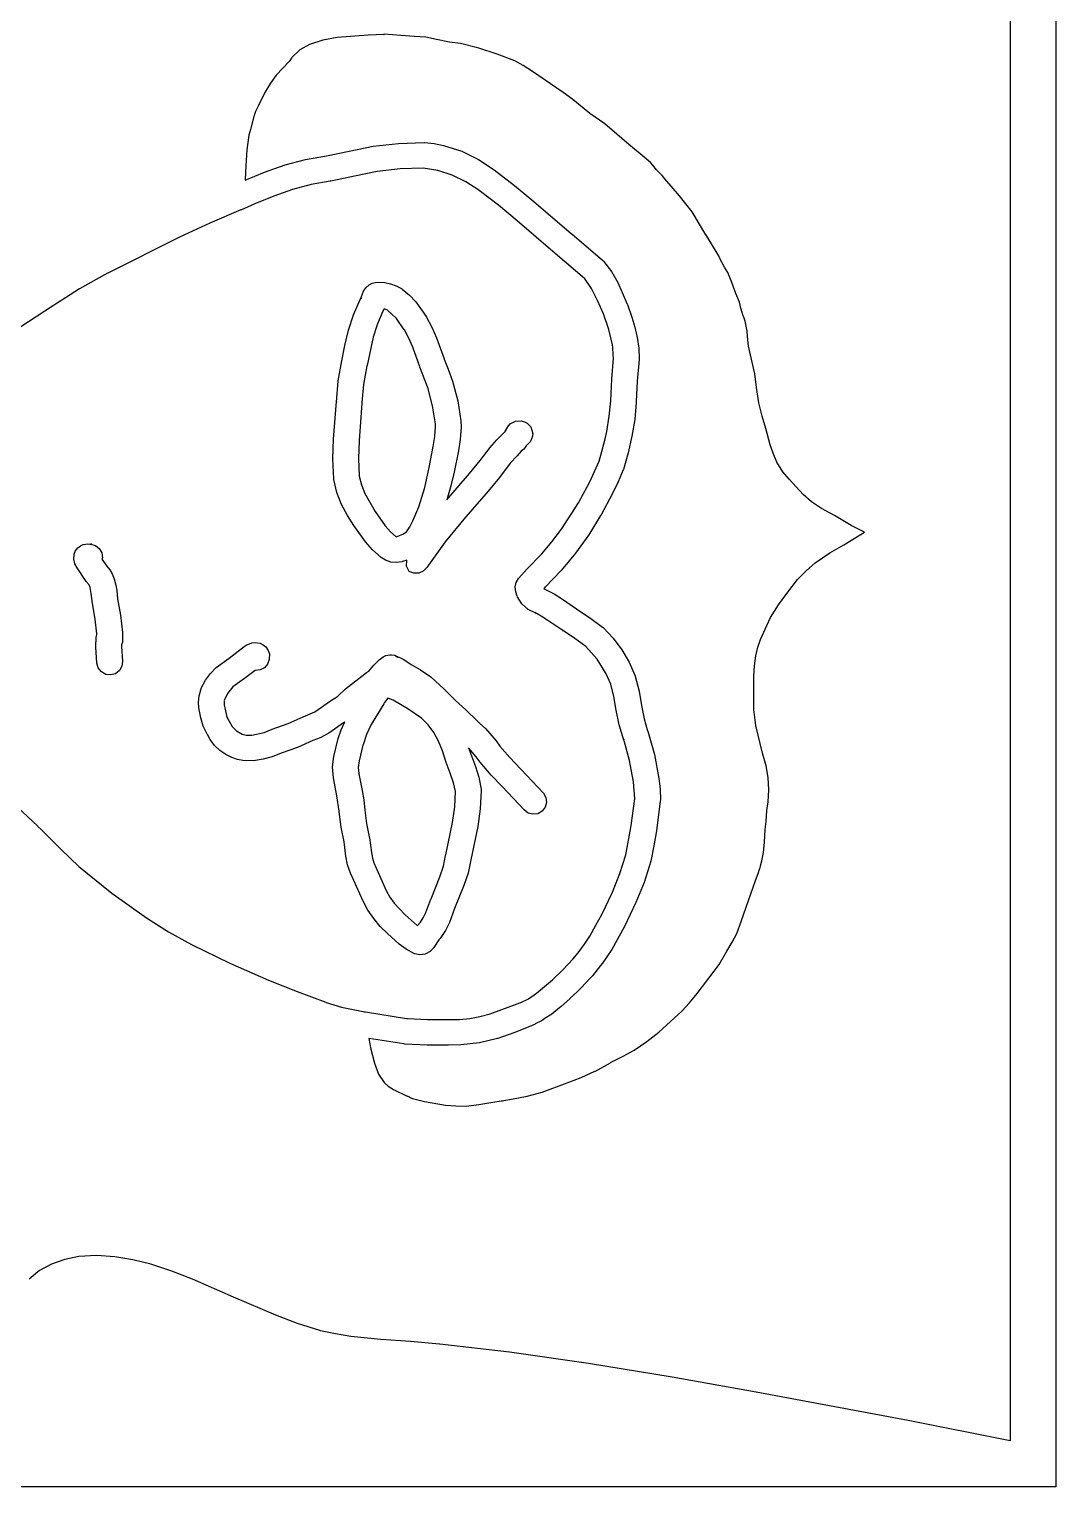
# Model space of a CAD drawing. Extents: x -67 to 553, y 0 to 8091.
# Drawn here: x 233 to 425.9, y 7613.9 to 7887.8 of the extents above; entities that cross this region are included whole.
import ezdxf

# ---------------------------------------------------------------- set-up
doc = ezdxf.new("R2010")
doc.units = 0

msp = doc.modelspace()

# ---------------------------------------------------------------- linework, layer by layer
at = {"layer": 'Calque_1'}
for p, q in [((425.904, 8090.69), (425.904, 7613.95)), ((417.321, 8087.4), (417.321, 7622.59)), ((285.651, 7884.94), (283.888436, 7883.923407)), ((288.162601, 7885.723379), (285.6516, 7884.93989)), ((290.889304, 7886.209559), (288.162601, 7885.723379)), ((296.7, 7886.67), (290.889304, 7886.209559)), ((299.684, 7886.82), (296.70022, 7886.668659)), ((299.678, 7886.83), (299.673502, 7886.827354)), ((299.674, 7886.82), (299.684, 7886.82)), ((302.865, 7886.58), (299.6786, 7886.828443)), ((305.391725, 7886.445352), (302.86479, 7886.582208)), ((307.525, 7886.27), (305.391725, 7886.445352)), ((309.563098, 7885.826734), (307.52472, 7886.270009)), ((311.974, 7885.34), (309.563098, 7885.826734)), ((314.063, 7885.1), (311.97369, 7885.338918)), ((317.504212, 7884.251125), (314.0636, 7885.10067)), ((320.92, 7883.12), (317.504212, 7884.251125)), ((281.838, 7881.73), (279.44019, 7879.17148)), ((282.324318, 7882.360914), (281.837809, 7881.732397)), ((282.352, 7882.46), (282.324318, 7882.360914)), ((283.888436, 7883.923407), (282.35199, 7882.45795)), ((324.278, 7881.86), (320.91952, 7883.12153)), ((325.848801, 7880.975634), (324.27811, 7881.85501)), ((279.44, 7879.17), (278.321647, 7877.636642)), ((327.604, 7879.85), (325.848801, 7880.975634)), ((333.345, 7875.88), (327.60429, 7879.84769)), ((277.298, 7875.91), (276.0624, 7873.30333)), ((278.321647, 7877.636642), (277.29751, 7875.90505)), ((276.062, 7873.3), (275.55708, 7872.327162)), ((335.173, 7874.57), (333.34471, 7875.87995)), ((338.366, 7871.94), (335.17349, 7874.57234)), ((335.174, 7874.57), (335.174, 7874.57)), ((275.268, 7871.61), (274.610088, 7868.93057)), ((275.55708, 7872.327162), (275.267801, 7871.60614)), ((341.149, 7869.99), (338.36622, 7871.93892)), ((274.274, 7867.89), (273.892997, 7865.15292)), ((274.61, 7868.93), (274.274112, 7867.88516)), ((341.149, 7869.99), (341.149, 7869.99)), ((345.648, 7866.15), (341.149, 7869.98936)), ((273.892997, 7865.15292), (273.700411, 7862.14299)), ((293.122653, 7864.876926), (297.64978, 7865.78541)), ((297.65, 7865.79), (297.669, 7865.79)), ((297.669, 7865.79), (302.387886, 7866.338249)), ((302.387886, 7866.338249), (307.19399, 7866.492203)), ((307.194, 7866.49), (307.29732, 7866.479417)), ((307.297, 7866.48), (309.104505, 7866.288976)), ((309.104505, 7866.288976), (310.872217, 7865.947613)), ((310.872217, 7865.947613), (314.268969, 7864.858733)), ((347.823657, 7864.366064), (345.6484, 7866.15286)), ((277.252895, 7860.937516), (281.08679, 7862.28596)), ((281.086, 7862.28), (284.953725, 7863.305426)), ((284.953725, 7863.305426), (288.88559, 7863.99926)), ((288.886, 7864), (293.122653, 7864.876926)), ((288.886, 7864), (288.886, 7864)), ((314.268969, 7864.858733), (317.448661, 7863.303079)), ((317.448661, 7863.303079), (320.3727, 7861.37037)), ((349.722, 7862.74), (347.823657, 7864.366064)), ((350.191, 7862.24), (349.721789, 7862.735035)), ((350.9, 7861.4), (350.190997, 7862.248518)), ((273.701, 7862.14), (273.606994, 7859.46639)), ((273.617, 7859.42), (277.252895, 7860.937516)), ((294.164281, 7860.180435), (289.65791, 7859.26015)), ((298.385, 7861.04), (294.164281, 7860.180435)), ((302.729153, 7861.546993), (298.38523, 7861.042036)), ((307.04, 7861.69), (302.729153, 7861.546993)), ((309.802225, 7861.270565), (307.0407, 7861.69374)), ((307.041, 7861.69), (307.041, 7861.69)), ((307.041, 7861.69), (307.041, 7861.69)), ((312.497686, 7860.397086), (309.802225, 7861.270565)), ((315.079479, 7859.131), (312.497686, 7860.397086)), ((320.373, 7861.37), (324.192603, 7858.447389)), ((351.861, 7860.35), (350.900326, 7861.39484)), ((351.918, 7860.3), (351.860982, 7860.355033)), ((352.412, 7859.69), (351.918394, 7860.291133)), ((355.184147, 7856.500138), (352.41131, 7859.69061)), ((273.607, 7859.46), (273.617054, 7859.413963)), ((282.47, 7857.68), (278.9743, 7856.446251)), ((282.494, 7857.69), (282.469923, 7857.679417)), ((286.000499, 7858.620821), (282.4935, 7857.69081)), ((289.583, 7859.25), (286.000499, 7858.620821)), ((289.658, 7859.26), (289.582991, 7859.249417)), ((317.5, 7857.53), (315.079479, 7859.131)), ((317.539, 7857.5), (317.5, 7857.529898)), ((321.159534, 7854.721873), (317.5393, 7857.4951)), ((324.192603, 7858.447389), (327.844225, 7855.40775)), ((275.433, 7854.97), (272.7515, 7853.82383)), ((278.9743, 7856.446251), (275.43381, 7854.96802)), ((324.707324, 7851.765435), (321.159534, 7854.721873)), ((327.844225, 7855.40775), (334.9334, 7849.3423)), ((357.597, 7853.47), (355.184147, 7856.500138)), ((266.927008, 7851.331576), (261.24, 7848.71508)), ((272.752, 7853.83), (266.927008, 7851.331576)), ((331.864, 7845.65), (324.707324, 7851.765435)), ((360.16, 7849.19), (357.59691, 7853.47148)), ((261.24, 7848.71), (247.7587, 7841.97821)), ((334.933, 7849.34), (334.953108, 7849.324125)), ((334.953, 7849.33), (340.71908, 7844.4249)), ((362.456, 7845.41), (360.1605, 7849.19327)), ((337.357, 7840.98), (331.86381, 7845.64804)), ((340.719, 7844.42), (340.901404, 7844.234527)), ((340.902, 7844.24), (342.404115, 7842.2552)), ((362.618, 7845.11), (362.455705, 7845.40501)), ((362.7, 7844.86), (362.618006, 7845.112677)), ((363.627, 7843.11), (362.700404, 7844.8618)), ((364.255, 7842.06), (363.626589, 7843.10695)), ((247.744, 7841.97), (242.495029, 7839.03412)), ((247.759, 7841.98), (247.743998, 7841.969417)), ((338.680794, 7839.06988), (337.35739, 7840.98718)), ((342.404115, 7842.2552), (343.58238, 7840.19162)), ((365.029391, 7840.229886), (364.25472, 7842.05895)), ((242.495029, 7839.03412), (237.3818, 7835.77955)), ((295.318511, 7837.221548), (295.451054, 7837.60225)), ((295.451, 7837.6), (295.850216, 7838.587325)), ((295.850216, 7838.587325), (296.260788, 7839.190933)), ((296.260788, 7839.190933), (296.86959, 7839.76455)), ((296.87, 7839.76), (297.4402, 7840.071414)), ((297.4402, 7840.071414), (298.07301, 7840.218522)), ((298.073, 7840.22), (298.715302, 7840.252808)), ((298.714, 7840.25), (299.827165, 7840.182316)), ((298.715, 7840.26), (298.715, 7840.26)), ((299.827165, 7840.182316), (300.91334, 7839.958959)), ((300.91334, 7839.958959), (301.957417, 7839.585187)), ((301.957417, 7839.585187), (302.94429, 7839.06626)), ((302.945, 7839.07), (303.077821, 7838.981894)), ((303.078, 7838.98), (304.474728, 7837.825115)), ((304.474728, 7837.825115), (305.670506, 7836.547126)), ((339.811, 7836.82), (338.680794, 7839.06988)), ((343.582, 7840.19), (344.416098, 7838.30934)), ((344.416, 7838.31), (345.378209, 7836.13857)), ((365.807, 7838.15), (365.029391, 7840.229886)), ((366.463, 7836.51), (365.807205, 7838.15015)), ((237.381, 7835.78), (229.799766, 7830.812028)), ((293.962108, 7834.150447), (295.19451, 7836.9901)), ((295.194, 7836.99), (295.440988, 7837.382377)), ((295.441, 7837.38), (295.318511, 7837.221548)), ((299.729, 7835.27), (299.463914, 7834.790046)), ((300.363, 7835.02), (299.7289, 7835.279291)), ((299.729, 7835.27), (299.729, 7835.27)), ((299.729, 7835.27), (299.729, 7835.27)), ((302.025404, 7833.413096), (300.3633, 7835.01776)), ((305.670506, 7836.547126), (307.58358, 7833.82116)), ((340.937, 7834.3), (339.81101, 7836.81513)), ((345.378, 7836.14), (345.402871, 7836.078088)), ((345.403, 7836.08), (346.268583, 7833.69875)), ((366.717, 7835.39), (366.463291, 7836.51792)), ((367.178, 7833.95), (366.716991, 7835.38933)), ((293.029836, 7831.26168), (293.962108, 7834.150447)), ((298.445571, 7832.422765), (297.642914, 7829.916354)), ((299.464, 7834.79), (298.445571, 7832.422765)), ((303.483, 7831.33), (302.025404, 7833.413096)), ((307.583, 7833.82), (308.688556, 7831.806205)), ((341.938329, 7831.391685), (340.93639, 7834.30405)), ((346.269, 7833.69), (346.828661, 7831.818061)), ((346.269, 7833.69), (346.269, 7833.69)), ((367.31, 7833.67), (367.177708, 7833.9494)), ((367.506, 7832.92), (367.310711, 7833.66877)), ((367.916, 7831.08), (367.505685, 7832.91515)), ((292.324273, 7828.362098), (293.029836, 7831.26168)), ((297.642914, 7829.916354), (296.48641, 7824.602)), ((303.503, 7831.29), (303.482892, 7831.322808)), ((304.344719, 7829.750762), (303.5022, 7831.29859)), ((305.076433, 7828.055), (304.344719, 7829.750762)), ((308.688556, 7831.806205), (309.568365, 7829.78177)), ((309.568365, 7829.78177), (310.97149, 7825.87113)), ((342.588, 7828.52), (341.938329, 7831.391685)), ((346.828661, 7831.818061), (347.263556, 7829.8762)), ((347.263556, 7829.8762), (347.53075, 7827.866921)), ((367.988, 7830.04), (367.916007, 7831.08378)), ((368.166, 7828.26), (367.988306, 7830.03562)), ((291.772, 7825.49), (292.324273, 7828.362098)), ((306.425, 7824.33), (305.076433, 7828.055)), ((342.683, 7828), (342.588015, 7828.520964)), ((342.75, 7826.64), (342.682981, 7827.99863)), ((342.784, 7825.96), (342.750001, 7826.63892)), ((347.53075, 7827.866921), (347.58731, 7825.79273)), ((369.34, 7823.03), (368.16589, 7828.26901)), ((291.086386, 7821.7225), (291.77158, 7825.4899)), ((296.474, 7824.54), (295.835459, 7821.026274)), ((296.487, 7824.6), (296.474035, 7824.534119)), ((307.976, 7820.26), (306.4252, 7824.32955)), ((310.972, 7825.87), (310.99105, 7825.816025)), ((310.991, 7825.82), (311.725002, 7823.941527)), ((311.725002, 7823.941527), (312.5609, 7821.68642)), ((342.466589, 7822.101217), (342.784403, 7825.95967)), ((347.588, 7825.73), (347.260152, 7821.641895)), ((347.588, 7825.8), (347.588, 7825.735177)), ((290.735, 7817.74), (291.086386, 7821.7225)), ((312.56, 7821.69), (313.5297, 7817.948302)), ((342.265, 7817.96), (342.466589, 7822.101217)), ((347.260152, 7821.641895), (347.069206, 7817.83855)), ((369.659825, 7820.496382), (369.339398, 7823.02808)), ((295.835459, 7821.026274), (295.529915, 7817.64391)), ((307.986, 7820.23), (307.975946, 7820.260162)), ((308.816404, 7817.019753), (307.98658, 7820.22504)), ((370.096, 7817.62), (369.659825, 7820.496382)), ((290.202417, 7810.773747), (290.735604, 7817.8288)), ((290.735, 7817.82), (290.735, 7817.74)), ((295.53, 7817.55), (295.015465, 7810.489596)), ((295.53, 7817.64), (295.53, 7817.55)), ((309.34, 7813.67), (308.816404, 7817.019753)), ((313.5297, 7817.948302), (314.1139, 7814.20521)), ((341.999624, 7815.082501), (342.264793, 7817.95505)), ((347.069, 7817.68), (346.77309, 7814.478167)), ((347.069, 7817.84), (347.069, 7817.678604)), ((370.736438, 7815.094089), (370.09661, 7817.61705)), ((309.223387, 7811.286557), (309.35029, 7813.07772)), ((309.35, 7813.09), (309.338887, 7813.672347)), ((309.35, 7813.08), (309.35, 7813.09)), ((309.35, 7813.08), (309.35, 7813.08)), ((314.15, 7813.01), (313.999396, 7810.732559)), ((314.114, 7814.2), (314.114, 7814.17)), ((314.114, 7814.17), (314.15001, 7813.00875)), ((322.756, 7812.78), (323.09501, 7813.256514)), ((323.095, 7813.26), (323.390159, 7813.65155)), ((323.390159, 7813.65155), (324.3709, 7814.149263)), ((324.371, 7814.15), (325.442637, 7814.203214)), ((325.442637, 7814.203214), (326.048614, 7814.055606)), ((326.048614, 7814.055606), (326.5868, 7813.770853)), ((326.587, 7813.77), (327.235876, 7813.059925)), ((327.235876, 7813.059925), (327.477877, 7812.47804)), ((341.546, 7812.23), (341.999624, 7815.082501)), ((346.77309, 7814.478167), (346.267435, 7811.305803)), ((371.405, 7812.79), (370.736438, 7815.094089)), ((290.073327, 7807.087798), (290.202417, 7810.773747)), ((295.015465, 7810.489596), (294.887643, 7807.1097)), ((308.934102, 7809.421775), (309.223387, 7811.286557)), ((313.999396, 7810.732559), (313.671965, 7808.568973)), ((319.985, 7809.63), (320.846751, 7810.654498)), ((320.846751, 7810.654498), (322.38019, 7812.17053)), ((322.347, 7812.11), (322.36605, 7812.136988)), ((322.38, 7812.17), (322.347007, 7812.110998)), ((322.366, 7812.14), (322.390871, 7812.18101)), ((322.391, 7812.18), (322.644788, 7812.390343)), ((322.447, 7812.27), (322.756589, 7812.779587)), ((322.645, 7812.39), (322.447013, 7812.271467)), ((327.213006, 7810.307974), (326.40502, 7809.54793)), ((327.593, 7811.35), (327.213006, 7810.307974)), ((327.478, 7812.48), (327.609815, 7811.790497)), ((327.61, 7811.79), (327.593067, 7811.353967)), ((340.621, 7808.43), (341.228192, 7810.82421)), ((341.228, 7810.83), (341.54632, 7812.2397)), ((346.267435, 7811.305803), (345.558584, 7808.175111)), ((372.245475, 7809.734405), (371.40491, 7812.79057)), ((308.139, 7805.44), (308.934102, 7809.421775)), ((313.671965, 7808.568973), (312.855, 7804.54943)), ((317.766863, 7806.733906), (319.6107, 7809.21338)), ((319.611, 7809.21), (319.984697, 7809.634127)), ((324.707989, 7807.671248), (323.40671, 7806.27147)), ((325.449, 7808.49), (324.707989, 7807.671248)), ((325.934725, 7808.874999), (325.448498, 7808.493834)), ((326.128, 7809.15), (325.934725, 7808.874999)), ((326.405, 7809.55), (326.128484, 7809.14704)), ((340.096, 7806.64), (340.620509, 7808.42858)), ((345.558584, 7808.175111), (344.65309, 7805.0983)), ((372.78254, 7808.121131), (372.245475, 7809.734405)), ((373.474, 7806.48), (372.78254, 7808.121131)), ((290.257, 7803.3), (290.073327, 7807.087798)), ((294.887643, 7807.1097), (295.03179, 7803.83)), ((307.320496, 7801.667314), (308.13901, 7805.42826)), ((308.139, 7805.43), (308.139, 7805.44)), ((315.757059, 7804.304807), (317.766863, 7806.733906)), ((323.406, 7806.27), (321.383827, 7803.566731)), ((338.341, 7802.75), (340.09648, 7806.64016)), ((344.625, 7805.02), (343.68343, 7802.734422)), ((344.653, 7805.1), (344.625007, 7805.019038)), ((374.605387, 7804.65559), (373.47351, 7806.47913)), ((290.267, 7803.22), (290.256946, 7803.29911)), ((290.822312, 7800.761466), (290.26701, 7803.21287)), ((295.031, 7803.83), (295.417826, 7802.18888)), ((295.417826, 7802.18888), (296.079303, 7800.539349)), ((312.238238, 7801.979578), (311.4969, 7799.39963)), ((311.497, 7799.4), (315.757059, 7804.304807)), ((312.855, 7804.55), (312.238238, 7801.979578)), ((321.383827, 7803.566731), (319.270188, 7801.014913)), ((336.196, 7798.81), (338.3405, 7802.75176)), ((343.68343, 7802.734422), (342.627512, 7800.560886)), ((375.768, 7803.27), (374.605387, 7804.65559)), ((378.432904, 7800.370429), (375.7684, 7803.27264)), ((291.707505, 7798.516982), (290.822312, 7800.761466)), ((296.079303, 7800.539349), (297.9916, 7797.20564)), ((306.213, 7798.08), (307.320496, 7801.667314)), ((319.270188, 7801.014913), (315.0443, 7796.1523)), ((342.627512, 7800.560886), (340.3922, 7796.45995)), ((380.012886, 7798.988478), (378.432904, 7800.370429)), ((292.800448, 7796.459726), (291.707505, 7798.516982)), ((297.992, 7797.21), (299.920319, 7794.514496)), ((305.115645, 7795.419913), (306.2132, 7798.08344)), ((332.995541, 7793.833976), (336.19578, 7798.80843)), ((381.845, 7797.75), (380.012886, 7798.988478)), ((384.324, 7796.46), (381.84459, 7797.74773)), ((293.979, 7794.57), (292.800448, 7796.459726)), ((293.999, 7794.54), (293.978892, 7794.569898)), ((296.180789, 7791.471461), (293.99852, 7794.54095)), ((299.920319, 7794.514496), (300.911869, 7793.378426)), ((303.895, 7793.39), (304.542116, 7794.311802)), ((304.542116, 7794.311802), (305.115645, 7795.419913)), ((315.012, 7796.12), (311.176359, 7791.504748)), ((315.045, 7796.16), (315.012007, 7796.1219)), ((331.214189, 7791.480631), (332.995541, 7793.833976)), ((340.373, 7796.42), (338.135858, 7792.810365)), ((340.392, 7796.46), (340.37295, 7796.425869)), ((387.458, 7794.58), (384.3238, 7796.46066)), ((389.925, 7793.29), (387.4585, 7794.57667)), ((243.144775, 7790.95766), (244.0435, 7791.094747)), ((244.043, 7791.09), (244.046, 7791.09)), ((244.046, 7791.09), (244.435699, 7791.063012)), ((244.436, 7791.07), (244.754476, 7791.025914)), ((244.754476, 7791.025914), (244.540902, 7791.037986)), ((244.541, 7791.03), (245.46182, 7790.784327)), ((297.526451, 7789.952886), (296.180789, 7791.471461)), ((300.911869, 7793.378426), (301.96278, 7792.43454)), ((301.963, 7792.43), (303.196113, 7792.916204)), ((303.196113, 7792.916204), (303.89469, 7793.381176)), ((311.176359, 7791.504748), (307.72771, 7786.64819)), ((329.313, 7789.23), (331.214189, 7791.480631)), ((338.135858, 7792.810365), (335.657746, 7789.351571)), ((386.086, 7790.9), (389.93539, 7793.29368)), ((389.935, 7793.29), (389.925, 7793.29)), ((241.391, 7788.22), (241.439937, 7789.14422)), ((241.439937, 7789.14422), (241.670631, 7789.740164)), ((241.670631, 7789.740164), (242.145498, 7790.35439)), ((242.146, 7790.36), (242.638909, 7790.733802)), ((242.638909, 7790.733802), (243.144775, 7790.95766)), ((245.46182, 7790.784327), (246.191619, 7790.224081)), ((246.191619, 7790.224081), (246.658083, 7789.431067)), ((246.658083, 7789.431067), (246.7889, 7788.48709)), ((246.789, 7788.49), (246.6712, 7788.247907)), ((299.13, 7788.55), (297.526451, 7789.952886)), ((299.978748, 7788.028159), (299.13, 7788.555655)), ((326.593, 7786.41), (329.31381, 7789.23363)), ((335.657746, 7789.351571), (332.938211, 7786.069442)), ((380.688, 7787.51), (383.423064, 7789.414138)), ((383.423064, 7789.414138), (386.0851, 7790.90354)), ((241.603, 7787.37), (241.391601, 7788.221957)), ((242.001, 7786.58), (241.602602, 7787.37322)), ((243.729, 7784.06), (242.0015, 7786.57513)), ((246.671, 7788.25), (247.606899, 7786.8874)), ((247.607, 7786.89), (248.1713, 7786.219811)), ((248.171, 7786.22), (248.627211, 7785.451916)), ((300.946236, 7787.686103), (299.978748, 7788.028159)), ((301.999857, 7787.577409), (300.946236, 7787.686103)), ((303.107, 7787.75), (301.999857, 7787.577409)), ((303.16, 7787.76), (303.107004, 7787.744125)), ((303.951, 7788.06), (303.159791, 7787.766577)), ((303.926448, 7786.937564), (303.95161, 7788.05487)), ((304.41, 7785.93), (303.926448, 7786.937564)), ((305.296352, 7785.587776), (304.40939, 7785.93589)), ((306.216062, 7785.606054), (305.296352, 7785.587776)), ((307.061839, 7785.967777), (306.216062, 7785.606054)), ((307.727, 7786.65), (307.061839, 7785.967777)), ((324.927, 7784.6), (326.53511, 7786.35233)), ((326.535, 7786.35), (326.592997, 7786.406885)), ((332.938211, 7786.069442), (329.9768, 7782.9898)), ((377.385, 7784.39), (379.050597, 7786.068877)), ((379.050597, 7786.068877), (380.68869, 7787.50864)), ((244.257, 7783.42), (243.728302, 7784.059762)), ((244.455, 7782.91), (244.2576, 7783.425143)), ((244.642064, 7781.77707), (244.454801, 7782.91207)), ((248.627211, 7785.451916), (248.962598, 7784.5481)), ((248.963, 7784.54), (249.301161, 7783.352636)), ((249.301161, 7783.352636), (249.465612, 7782.312836)), ((324.440361, 7782.089656), (324.347995, 7783.01583)), ((324.348, 7783.01), (324.491447, 7783.855278)), ((324.491447, 7783.855278), (324.926299, 7784.59538)), ((329.986, 7783), (329.686783, 7782.673505)), ((329.956, 7782.97), (329.986004, 7782.999898)), ((329.977, 7782.99), (329.956098, 7782.966188)), ((375.362, 7781.77), (377.3846, 7784.38487)), ((244.908, 7779.89), (244.642064, 7781.77707)), ((249.465612, 7782.312836), (249.620899, 7780.77445)), ((249.621, 7780.78), (250.165849, 7777.705316)), ((324.686, 7781.25), (324.440361, 7782.089656)), ((325.552, 7779.83), (324.685888, 7781.24446)), ((329.687, 7782.67), (329.720999, 7782.648833)), ((329.721, 7782.65), (329.908007, 7782.579092)), ((329.908, 7782.58), (331.652953, 7781.695163)), ((331.652953, 7781.695163), (333.187124, 7780.720184)), ((333.187124, 7780.720184), (335.84149, 7778.89489)), ((373.767594, 7779.662205), (375.36181, 7781.77315)), ((245.422187, 7776.972685), (244.907999, 7779.88515)), ((250.165849, 7777.705316), (250.516, 7774.44191)), ((326.774763, 7778.786505), (325.55271, 7779.83746)), ((328.182, 7778.11), (326.774763, 7778.786505)), ((329.202716, 7777.546336), (327.99599, 7778.17833)), ((327.996, 7778.18), (328.181605, 7778.108033)), ((330.46, 7776.73), (329.202716, 7777.546336)), ((335.841, 7778.89), (335.930006, 7778.832056)), ((335.93, 7778.84), (338.26467, 7777.284549)), ((372.284, 7777.28), (373.767594, 7779.662205)), ((245.726, 7774.19), (245.422187, 7776.972685)), ((333.286, 7774.83), (330.4598, 7776.72918)), ((333.218, 7774.87), (333.242077, 7774.854125)), ((335.524, 7773.33), (333.21869, 7774.87596)), ((333.242077, 7774.854125), (333.286077, 7774.826344)), ((338.26467, 7777.284549), (340.71469, 7775.47847)), ((340.715, 7775.48), (340.844699, 7775.364906)), ((340.845, 7775.36), (342.701431, 7773.384161)), ((370.412973, 7773.12793), (371.57982, 7775.7516)), ((371.58, 7775.75), (372.284373, 7777.27559)), ((245.536, 7771.75), (245.594002, 7773.55869)), ((245.594, 7773.55), (245.725799, 7774.082341)), ((245.726, 7774.09), (245.726, 7774.19)), ((250.336, 7772.12), (250.336, 7771.795621)), ((250.543564, 7772.656587), (250.336001, 7772.117466)), ((250.516, 7774.44), (250.569999, 7773.70102)), ((250.57, 7773.7), (250.521999, 7772.931122)), ((250.522, 7772.93), (250.543564, 7772.656587)), ((273.384, 7771.8), (273.759255, 7772.093191)), ((273.759255, 7772.093191), (274.81799, 7772.515168)), ((274.818, 7772.51), (275.337297, 7772.575881)), ((275.337, 7772.58), (275.34, 7772.58)), ((275.34, 7772.58), (276.409264, 7772.426145)), ((275.34, 7772.58), (275.34, 7772.58)), ((276.409264, 7772.426145), (276.967833, 7772.162463)), ((276.967833, 7772.162463), (277.4768, 7771.729366)), ((337.583, 7771.83), (335.52312, 7773.3323)), ((342.701431, 7773.384161), (344.33059, 7771.21822)), ((369.911226, 7771.669698), (370.412973, 7773.12793)), ((245.75, 7768.69), (245.536101, 7771.74196)), ((250.336, 7771.8), (250.538001, 7769.04093)), ((268.131, 7767.86), (270.5976, 7769.66102)), ((270.598, 7769.66), (273.3844, 7771.79889)), ((277.476, 7771.73), (277.936634, 7771.0454)), ((278.118, 7769.41), (277.812516, 7768.515714)), ((277.936634, 7771.0454), (278.134213, 7770.416411)), ((278.134213, 7770.416411), (278.117799, 7769.41119)), ((297.76, 7768.3), (298.75171, 7769.32341)), ((298.752, 7769.32), (299.495472, 7769.873045)), ((299.495472, 7769.873045), (300.033169, 7770.103951)), ((300.033169, 7770.103951), (300.74309, 7770.245511)), ((300.743, 7770.25), (301.060291, 7770.280625)), ((301.060291, 7770.280625), (301.706294, 7770.183854)), ((301.707, 7770.18), (302.364304, 7769.832338)), ((301.905, 7769.92), (302.409401, 7769.806229)), ((302.27, 7769.86), (301.905219, 7769.92006)), ((302.364, 7769.84), (302.269994, 7769.868839)), ((302.409, 7769.81), (302.459985, 7769.783013)), ((302.434, 7769.8), (302.799812, 7769.717979)), ((302.46, 7769.78), (302.434071, 7769.801167)), ((302.8, 7769.72), (303.418595, 7769.386625)), ((303.419, 7769.39), (304.8029, 7768.446497)), ((339.708393, 7769.422802), (337.58348, 7771.82704)), ((341.422, 7766.71), (339.708393, 7769.422802)), ((344.33, 7771.22), (345.71239, 7768.88982)), ((369.28562, 7768.165632), (369.537381, 7770.08579)), ((369.537, 7770.08), (369.911226, 7771.669698)), ((245.998333, 7767.789377), (245.750377, 7768.69227)), ((246.573, 7767.05), (245.998333, 7767.789377)), ((247.38681, 7766.586516), (246.57292, 7767.049701)), ((248.316, 7766.47), (247.38681, 7766.586516)), ((249.218599, 7766.715293), (248.31556, 7766.467411)), ((249.958, 7767.29), (249.218599, 7766.715293)), ((250.421534, 7768.110719), (249.958341, 7767.29693)), ((250.538, 7769.04), (250.421534, 7768.110719)), ((266.127456, 7765.524851), (267.047736, 7766.775106)), ((267.047736, 7766.775106), (268.13139, 7767.85431)), ((275.455, 7767.34), (273.47071, 7765.81124)), ((276.396696, 7767.416411), (275.4546, 7767.34202)), ((277.210708, 7767.829414), (276.396696, 7767.416411)), ((277.812516, 7768.515714), (277.210708, 7767.829414)), ((295.516, 7766.23), (296.416191, 7766.93141)), ((296.416, 7766.93), (296.833089, 7767.212575)), ((296.833, 7767.21), (297.760496, 7768.29558)), ((304.803, 7768.45), (306.561449, 7767.453151)), ((306.561449, 7767.453151), (308.49629, 7766.14257)), ((342.308, 7764.77), (341.421806, 7766.71151)), ((345.713, 7768.89), (346.83121, 7766.41668)), ((346.831, 7766.41), (346.882012, 7766.264215)), ((369.171115, 7766.264648), (369.28562, 7768.165632)), ((264.957, 7762.56), (265.415545, 7764.115748)), ((265.415545, 7764.115748), (266.127456, 7765.524851)), ((271.263, 7764.22), (270.241524, 7762.99948)), ((273.471, 7765.81), (271.26329, 7764.21642)), ((290.997, 7762.5), (292.4517, 7763.84011)), ((292.452, 7763.84), (295.5159, 7766.22892)), ((308.496, 7766.14), (311.002545, 7763.811801)), ((311.002545, 7763.811801), (313.0962, 7761.65743)), ((342.847715, 7762.43074), (342.308611, 7764.76701)), ((346.882, 7766.27), (347.605057, 7763.407566)), ((369.154, 7762.66), (369.171115, 7766.264648)), ((264.82953, 7761.378893), (264.957018, 7762.5576)), ((264.882115, 7760.289531), (264.82953, 7761.378893)), ((269.669, 7761.64), (269.677278, 7760.84172)), ((270.241524, 7762.99948), (269.66931, 7761.6464)), ((286.666, 7759.56), (289.59451, 7761.60999)), ((289.595, 7761.61), (290.6337, 7762.22198)), ((290.633, 7762.22), (290.996802, 7762.500458)), ((299.648, 7761.06), (297.28423, 7757.16246)), ((299.768, 7761.28), (299.647588, 7761.066482)), ((300.392, 7762.12), (299.768298, 7761.274128)), ((300.391, 7762.12), (300.391, 7762.12)), ((301.379, 7761.73), (300.391497, 7762.121318)), ((304.128964, 7760.115134), (301.3787, 7761.73164)), ((313.096, 7761.66), (315.07011, 7759.90158)), ((343.275, 7759.85), (342.847715, 7762.43074)), ((347.605057, 7763.407566), (348.085483, 7760.70899)), ((369.180531, 7759.980067), (369.154202, 7762.65493)), ((265.281, 7758.41), (264.882115, 7760.289531)), ((265.699, 7756.84), (265.280985, 7758.41242)), ((269.677278, 7760.84172), (269.900484, 7759.71939)), ((269.901, 7759.72), (270.178018, 7758.56695)), ((270.178, 7758.57), (270.304603, 7758.235038)), ((270.304, 7758.23), (270.86108, 7757.375926)), ((281.64, 7757.34), (284.4925, 7758.5838)), ((284.493, 7758.59), (286.6665, 7759.56393)), ((306.721, 7758.35), (304.128964, 7760.115134)), ((307.964064, 7757.134854), (306.72131, 7758.34774)), ((315.07, 7759.9), (317.1624, 7757.83705)), ((343.829262, 7757.082401), (343.27409, 7759.84514)), ((348.085483, 7760.70899), (348.546165, 7758.225319)), ((348.546165, 7758.225319), (349.20999, 7756.0076)), ((369.532, 7757), (369.180531, 7759.980067)), ((266.453, 7755.37), (265.698515, 7756.84214)), ((270.861, 7757.38), (271.147305, 7756.814322)), ((271.148, 7756.81), (271.95464, 7755.995148)), ((271.95464, 7755.995148), (272.99849, 7755.3577)), ((274.822399, 7755.171848), (277.175, 7755.666916)), ((277.175, 7755.67), (278.67931, 7756.298385)), ((278.679, 7756.3), (281.63958, 7757.34457)), ((289.291, 7755.54), (287.670167, 7754.684669)), ((292.24, 7757.61), (289.2903, 7755.54599)), ((291.065, 7754.52), (291.623885, 7756.138191)), ((291.623885, 7756.138191), (292.3156, 7757.65478)), ((292.315, 7757.65), (292.239991, 7757.606079)), ((297.28423, 7757.16246), (296.366496, 7755.268323)), ((309.02442, 7755.673896), (307.964064, 7757.134854)), ((309.913143, 7754.017926), (309.02442, 7755.673896)), ((317.163, 7757.83), (317.710184, 7757.355074)), ((317.71, 7757.36), (318.7492, 7756.388451)), ((318.749, 7756.39), (320.74941, 7754.08495)), ((344.752, 7754.2), (343.829262, 7757.082401)), ((349.21, 7756.01), (349.252995, 7755.895965)), ((349.253, 7755.89), (350.508991, 7751.501495)), ((370.795, 7751.79), (369.53162, 7757.00414)), ((266.574, 7755.22), (266.453086, 7755.364727)), ((266.636, 7755.1), (266.574008, 7755.225148)), ((266.61334, 7755.044296), (266.583711, 7755.160134)), ((266.583711, 7755.160134), (266.636399, 7755.094699)), ((267.007, 7754.32), (266.61334, 7755.044296)), ((267.860443, 7753.2184), (267.00621, 7754.32846)), ((268.852646, 7752.290677), (267.860443, 7753.2184)), ((272.998, 7755.36), (273.808265, 7755.170612)), ((273.808265, 7755.170612), (274.822399, 7755.171848)), ((283.394, 7752.87), (280.3849, 7751.80638)), ((286.328, 7754.15), (283.3943, 7752.87365)), ((287.670167, 7754.684669), (286.32841, 7754.14882)), ((290.225119, 7751.150151), (291.064697, 7754.51975)), ((295.716, 7753.3), (295.001902, 7750.365011)), ((295.735, 7753.37), (295.71595, 7753.298033)), ((296.366496, 7755.268323), (295.73511, 7753.37307)), ((310.641, 7752.22), (309.913143, 7754.017926)), ((315.536, 7752.77), (316.84881, 7749.267186)), ((316.995, 7751.09), (315.5367, 7752.76984)), ((320.749, 7754.08), (321.446705, 7753.10263)), ((321.447, 7753.11), (323.347608, 7750.943493)), ((345.822, 7750.43), (344.70998, 7754.31963)), ((344.71, 7754.32), (344.752016, 7754.207817)), ((269.949079, 7751.53723), (268.852646, 7752.290677)), ((271.116, 7750.95), (269.949079, 7751.53723)), ((272.145044, 7750.587661), (271.11611, 7750.944161)), ((273.164493, 7750.381533), (272.145044, 7750.587661)), ((275.144005, 7750.334495), (273.164493, 7750.381533)), ((276.992792, 7750.63125), (275.144005, 7750.334495)), ((278.649, 7751.1), (276.992792, 7750.63125)), ((280.385, 7751.81), (278.6492, 7751.100918)), ((290.027556, 7749.220208), (290.225119, 7751.150151)), ((295.001902, 7750.365011), (294.852119, 7749.088055)), ((311.343089, 7750.021176), (310.64041, 7752.21629)), ((312.085577, 7748.043125), (311.343089, 7750.021176)), ((317.732, 7750.07), (316.994607, 7751.0979)), ((319.81757, 7747.679218), (317.73231, 7750.06846)), ((323.347608, 7750.943493), (325.403176, 7748.789292)), ((345.947, 7749.72), (345.822408, 7750.427495)), ((350.508991, 7751.501495), (351.2978, 7747.0352)), ((371.456579, 7749.400851), (370.7953, 7751.79109)), ((290.178, 7747.14), (290.027556, 7749.220208)), ((294.852119, 7749.088055), (294.916615, 7747.94219)), ((294.916, 7747.95), (294.926054, 7747.898142)), ((294.926, 7747.89), (295.57153, 7744.773805)), ((312.726629, 7746.235084), (312.085577, 7748.043125)), ((316.84881, 7749.267186), (317.476019, 7747.262772)), ((317.476019, 7747.262772), (317.91, 7745.02698)), ((321.951163, 7745.435084), (319.81757, 7747.679218)), ((325.403176, 7748.789292), (329.64127, 7744.26499)), ((346.53, 7746.41), (345.947097, 7749.71835)), ((371.848, 7747.24), (371.456579, 7749.400851)), ((371.971053, 7744.884435), (371.847946, 7747.22861)), ((371.848, 7747.23), (371.848, 7747.24)), ((290.842601, 7743.756081), (290.17762, 7747.13659)), ((295.57153, 7744.773805), (295.89156, 7743.013873)), ((313.125, 7744.55), (312.726629, 7746.235084)), ((312.962796, 7741.686674), (313.12509, 7744.5532)), ((317.928, 7744.76), (317.762291, 7741.328053)), ((317.91, 7745.03), (317.927992, 7744.75748)), ((326.014, 7741.12), (321.951163, 7745.435084)), ((346.54, 7746.38), (346.529946, 7746.415983)), ((346.54, 7746.37), (346.54, 7746.380583)), ((346.796, 7743.23), (346.540201, 7746.3661)), ((351.298, 7747.04), (351.531802, 7745.099051)), ((351.531802, 7745.099051), (351.604493, 7743.02098)), ((371.858, 7742.65), (371.971053, 7744.884435)), ((291.269, 7740.88), (290.842601, 7743.756081)), ((295.89156, 7743.013873), (296.07268, 7741.10159)), ((329.641, 7744.26), (330.104159, 7743.446407)), ((330.221, 7742.52), (329.973208, 7741.61701)), ((330.104159, 7743.446407), (330.220807, 7742.51772)), ((330.221, 7742.52), (330.221, 7742.52)), ((346.125, 7738.18), (346.784394, 7743.22771)), ((346.785, 7743.23), (346.796113, 7743.216771)), ((346.796, 7743.21), (346.796, 7743.225875)), ((351.585, 7742.77), (350.861488, 7737.195271)), ((351.604, 7743.02), (351.58495, 7742.772086)), ((371.576, 7741.01), (371.857596, 7742.64724)), ((230.821, 7741.66), (234.65229, 7738.03786)), ((291.279, 7740.75), (291.268946, 7740.877)), ((291.648674, 7737.910326), (291.27968, 7740.74884)), ((296.073, 7741.1), (296.404569, 7738.592848)), ((312.531707, 7738.758568), (312.962796, 7741.686674)), ((317.762291, 7741.328053), (317.290109, 7738.022465)), ((326.768016, 7740.539258), (326.01369, 7741.121564)), ((327.656268, 7740.299703), (326.768016, 7740.539258)), ((328.569558, 7740.410688), (327.656268, 7740.299703)), ((329.399, 7740.88), (328.569558, 7740.410688)), ((329.973208, 7741.61701), (329.398808, 7740.87773)), ((371.479, 7738.96), (371.575996, 7741.00681)), ((234.653, 7738.03), (235.300998, 7737.378332)), ((235.3, 7737.38), (238.8967, 7733.78405)), ((292.199, 7735.15), (291.648674, 7737.910326)), ((296.404569, 7738.592848), (296.913818, 7736.06525)), ((311.286, 7732.68), (312.531707, 7738.758568)), ((317.290109, 7738.022465), (315.99011, 7731.7505)), ((345.106, 7732.66), (346.079083, 7737.83022)), ((346.079, 7737.83), (346.125011, 7738.181366)), ((350.861488, 7737.195271), (350.395833, 7734.352414)), ((371.15833, 7735.049899), (371.268311, 7737.42529)), ((371.269, 7737.42), (371.479291, 7738.95881)), ((238.897, 7733.79), (239.028199, 7733.664852)), ((239.028, 7733.66), (242.3477, 7730.5067)), ((292.490198, 7732.425125), (292.19842, 7735.15192)), ((296.914, 7736.07), (296.946993, 7735.899609)), ((296.947, 7735.9), (297.304273, 7733.12254)), ((350.395833, 7734.352414), (349.78351, 7731.489)), ((370.981, 7733.12), (371.15833, 7735.049899)), ((292.813008, 7730.805693), (292.490198, 7732.425125)), ((293.45, 7729.08), (292.813008, 7730.805693)), ((297.304273, 7733.12254), (297.493608, 7732.03144)), ((297.493608, 7732.03144), (297.786204, 7731.15232)), ((297.786, 7731.15), (297.83299, 7731.044696)), ((297.833, 7731.05), (300.1109, 7726.0052)), ((310.842077, 7730.577022), (311.26131, 7732.53852)), ((311.261, 7732.54), (311.285871, 7732.684727)), ((315.99, 7731.75), (315.457984, 7729.251303)), ((344.005265, 7729.172889), (345.10592, 7732.65272)), ((349.784, 7731.48), (348.527531, 7727.489295)), ((349.784, 7731.49), (349.784, 7731.48)), ((370.42, 7730.63), (370.636006, 7731.570063)), ((370.636, 7731.57), (370.981704, 7733.12178)), ((242.348, 7730.51), (248.557659, 7725.506968)), ((295.705, 7724.09), (293.4498, 7729.084)), ((308.507, 7724.41), (310.193369, 7728.580325)), ((310.193369, 7728.580325), (310.842077, 7730.577022)), ((315.457984, 7729.251303), (314.703586, 7726.911108)), ((342.581, 7725.65), (344.005265, 7729.172889)), ((369.47, 7727.86), (369.951197, 7729.18292)), ((369.951, 7729.18), (370.234226, 7729.982051)), ((370.234226, 7729.982051), (370.33491, 7730.25606)), ((370.335, 7730.26), (370.301852, 7730.147027)), ((370.301852, 7730.147027), (370.321195, 7730.228349)), ((370.321195, 7730.228349), (370.419984, 7730.6283)), ((248.557659, 7725.506968), (255.0455, 7720.85219)), ((300.111, 7726), (300.787105, 7724.7521)), ((314.703586, 7726.911108), (312.9515, 7722.61157)), ((340.591, 7721.46), (342.58159, 7725.65443)), ((348.527531, 7727.489295), (347.0126, 7723.74624)), ((367.696, 7722.86), (369.4695, 7727.86379)), ((295.753, 7723.98), (295.705005, 7724.089537)), ((296.66594, 7722.279469), (295.75379, 7723.97287)), ((300.787105, 7724.7521), (301.596145, 7723.576652)), ((301.596145, 7723.576652), (303.56399, 7721.49124)), ((307.51617, 7721.845225), (308.4869, 7724.35625)), ((308.487, 7724.36), (308.507108, 7724.408948)), ((312.952, 7722.61), (311.960415, 7719.951073)), ((347.002, 7723.72), (344.878182, 7719.245108)), ((347.012, 7723.75), (347.001946, 7723.728833)), ((366.794207, 7720.159309), (367.6966, 7722.85415)), ((255.046, 7720.85), (255.064997, 7720.836771)), ((255.065, 7720.84), (259.18377, 7718.210444)), ((297.746691, 7720.699576), (296.66594, 7722.279469)), ((298.980294, 7719.243113), (297.746691, 7720.699576)), ((303.564, 7721.49), (303.64999, 7721.411948)), ((303.65, 7721.42), (305.9352, 7719.37821)), ((305.935, 7719.37), (306.516897, 7720.018758)), ((306.517, 7720.02), (307.044695, 7720.834907)), ((307.044695, 7720.834907), (307.51617, 7721.845225)), ((311.960415, 7719.951073), (311.242159, 7718.474742)), ((339.489, 7719.47), (340.5907, 7721.46019)), ((365.998, 7717.93), (366.794207, 7720.159309)), ((259.18377, 7718.210444), (263.49289, 7715.84917)), ((300.351, 7717.92), (298.980294, 7719.243113)), ((302.506621, 7715.920552), (300.35031, 7717.92751)), ((311.242159, 7718.474742), (310.23481, 7716.99132)), ((337.203, 7715.72), (338.3461, 7717.40248)), ((338.346, 7717.41), (339.4886, 7719.47401)), ((344.878182, 7719.245108), (342.47361, 7714.90436)), ((365.094745, 7716.254185), (365.99739, 7717.93449)), ((263.492, 7715.85), (270.686809, 7712.348409)), ((303.839676, 7714.934694), (302.506621, 7715.920552)), ((305.413, 7714.09), (303.839676, 7714.934694)), ((308.329976, 7714.49995), (307.435075, 7714.019791)), ((309.012, 7715.28), (308.329976, 7714.49995)), ((309.964, 7716.71), (309.011607, 7715.27755)), ((310.235, 7716.99), (309.964199, 7716.706896)), ((336.126, 7714.3), (336.849502, 7715.204345)), ((336.85, 7715.2), (337.203377, 7715.719906)), ((342.453, 7714.88), (341.544607, 7713.54068)), ((342.474, 7714.91), (342.453892, 7714.877986)), ((342.454, 7714.88), (342.454, 7714.88)), ((362.673, 7712.1), (364.10291, 7714.60983)), ((364.103, 7714.61), (365.094745, 7716.254185)), ((270.686809, 7712.348409), (277.9609, 7709.1661)), ((305.441, 7714.08), (305.413007, 7714.090583)), ((306.436059, 7713.869634), (305.44169, 7714.07959)), ((307.435075, 7714.019791), (306.436059, 7713.869634)), ((333.33983, 7711.124174), (335.1739, 7713.10868)), ((335.174, 7713.11), (336.126896, 7714.30009)), ((340.355, 7711.87), (338.83259, 7709.96712)), ((340.735, 7712.34), (340.355694, 7711.865867)), ((341.545, 7713.54), (340.734715, 7712.34567)), ((361.684, 7710.8), (362.672509, 7712.09699)), ((362.673, 7712.1), (362.673, 7712.1)), ((277.961, 7709.16), (283.39118, 7707.011356)), ((328.35115, 7706.672352), (331.32829, 7709.21202)), ((331.328, 7709.21), (331.369989, 7709.248894)), ((331.328, 7709.21), (331.328, 7709.21)), ((331.371, 7709.25), (333.33983, 7711.124174)), ((338.337, 7709.43), (336.77789, 7707.74223)), ((338.833, 7709.96), (338.33741, 7709.42369)), ((358.518, 7706.65), (361.68368, 7710.80422)), ((283.39118, 7707.011356), (288.7412, 7704.98038)), ((326.822763, 7705.658006), (328.35115, 7706.672352)), ((336.008, 7707.01), (334.60301, 7705.67227)), ((336.778, 7707.74), (336.008011, 7707.006576)), ((357.044467, 7704.856875), (358.5185, 7706.64354)), ((288.742, 7704.98), (288.790022, 7704.961479)), ((288.79, 7704.96), (291.708105, 7704.062633)), ((291.708105, 7704.062633), (294.80357, 7703.41907)), ((294.803, 7703.42), (295.75751, 7703.235586)), ((319.593, 7702.79), (325.1942, 7704.85507)), ((325.194, 7704.86), (325.246017, 7704.881167)), ((325.246, 7704.88), (326.822763, 7705.658006)), ((332.742, 7704), (331.203, 7702.76387)), ((332.971, 7704.19), (332.742109, 7704.005586)), ((334.593, 7705.66), (332.97039, 7704.18918)), ((334.603, 7705.67), (334.592946, 7705.659417)), ((355.651, 7703.3), (357.044467, 7704.856875)), ((295.758, 7703.24), (296.010201, 7703.191846)), ((296.01, 7703.19), (296.02, 7703.19)), ((296.02, 7703.19), (296.192587, 7703.161954)), ((296.192, 7703.16), (303.87369, 7701.9535)), ((303.874, 7701.96), (304.078602, 7701.927986)), ((304.079, 7701.92), (307.862151, 7701.753908)), ((307.862151, 7701.753908), (311.85531, 7701.754106)), ((311.855, 7701.76), (311.93, 7701.76)), ((311.93, 7701.76), (313.862054, 7701.774817)), ((313.862054, 7701.774817), (315.7923, 7701.956321)), ((315.792, 7701.96), (317.706481, 7702.301742)), ((317.706481, 7702.301742), (319.59229, 7702.79767)), ((328.069, 7700.9), (327.06229, 7700.407611)), ((329.244, 7701.48), (328.06891, 7700.905855)), ((329.798, 7701.84), (329.243513, 7701.47514)), ((331.203, 7702.77), (329.79849, 7701.845018)), ((351.337226, 7699.387411), (355.65111, 7703.29858)), ((296.854, 7698.19), (297.207986, 7696.18631)), ((296.868, 7698.19), (296.854, 7698.19)), ((303.403, 7697.17), (296.86851, 7698.18917)), ((321.029, 7698.19), (317.622239, 7697.364997)), ((321.081, 7698.2), (321.028983, 7698.184125)), ((324.064544, 7699.232705), (321.08052, 7698.20285)), ((327.062, 7700.41), (324.064544, 7699.232705)), ((349.03461, 7697.606987), (351.337226, 7699.387411)), ((297.208, 7696.18), (297.874686, 7693.570845)), ((303.562, 7697.14), (303.402906, 7697.163812)), ((303.612, 7697.13), (303.561994, 7697.140583)), ((307.789425, 7696.934841), (303.6113, 7697.128119)), ((311.773, 7696.94), (307.789425, 7696.934841)), ((314.128, 7696.96), (311.77311, 7696.941479)), ((317.622239, 7697.364997), (314.12862, 7696.96286)), ((344.58809, 7694.857212), (346.66468, 7695.99743)), ((346.665, 7695.99), (349.03461, 7697.606987)), ((297.874686, 7693.570845), (298.66061, 7691.49767)), ((339.264, 7692.01), (342.20439, 7693.6348)), ((342.204, 7693.64), (344.58809, 7694.857212)), ((298.661, 7691.5), (299.73179, 7689.90986)), ((299.731, 7689.91), (300.47607, 7689.230253)), ((329.394, 7688.08), (334.0981, 7689.83392)), ((334.098, 7689.84), (336.736159, 7690.880736)), ((336.736159, 7690.880736), (339.26409, 7692.01514)), ((300.47607, 7689.230253), (301.43579, 7688.59238)), ((301.436, 7688.59), (304.026, 7687.37556)), ((304.026, 7687.38), (304.852795, 7686.940792)), ((323.617, 7686.77), (326.586163, 7687.355489)), ((326.586163, 7687.355489), (329.3934, 7688.08762)), ((304.853, 7686.94), (305.030297, 7686.88285)), ((305.03, 7686.88), (307.26649, 7686.359301)), ((307.267, 7686.36), (311.211662, 7685.669075)), ((311.211662, 7685.669075), (313.162574, 7685.506211)), ((313.162574, 7685.506211), (315.1063, 7685.491109)), ((315.106, 7685.49), (317.464796, 7685.752301)), ((317.464796, 7685.752301), (320.099, 7686.205697)), ((320.099, 7686.21), (321.6824, 7686.453416)), ((321.682, 7686.45), (321.908801, 7686.471167)), ((321.909, 7686.47), (322.1757, 7686.502014)), ((322.176, 7686.5), (323.61718, 7686.760614)), ((242.333, 7657.21), (239.706325, 7656.685779)), ((245.68224, 7657.404393), (242.3332, 7657.21277)), ((249.076566, 7657.184629), (245.68224, 7657.404393)), ((252.485159, 7656.618243), (249.076566, 7657.184629)), ((234.951504, 7654.565777), (233.00641, 7652.95392)), ((237.215317, 7655.807051), (234.951504, 7654.565777)), ((239.706325, 7656.685779), (237.215317, 7655.807051)), ((255.877, 7655.77), (252.485159, 7656.618243)), ((259.795584, 7654.488575), (255.8765, 7655.7642)), ((263.675195, 7652.990219), (259.795584, 7654.488575)), ((271.424363, 7649.610116), (263.675195, 7652.990219)), ((279.340723, 7646.193506), (271.424363, 7649.610116)), ((283.429327, 7644.649514), (279.340723, 7646.193506)), ((287.641, 7643.31), (283.429327, 7644.649514)), ((287.726, 7643.29), (287.641016, 7643.311167)), ((290.586186, 7642.678569), (287.7265, 7643.28941)), ((293.438697, 7642.221303), (290.586186, 7642.678569)), ((299.101975, 7641.628725), (293.438697, 7642.221303)), ((304.675891, 7641.234137), (299.101975, 7641.628725)), ((310.12, 7640.76), (304.675891, 7641.234137)), ((310.161, 7640.76), (310.120016, 7640.76)), ((323.275772, 7639.23895), (310.16, 7640.7653)), ((338.09798, 7637.095964), (323.275772, 7639.23895)), ((353.813313, 7634.538151), (338.09798, 7637.095964)), ((369.608463, 7631.76732), (353.813313, 7634.538151)), ((398.184964, 7626.393841), (369.608463, 7631.76732)), ((417.321, 7622.59), (398.184964, 7626.393841)), ((425.904, 7613.95), (26.5943, 7613.95))]:
    msp.add_line(p, q, dxfattribs=at)

doc.saveas('drawing.dxf')
